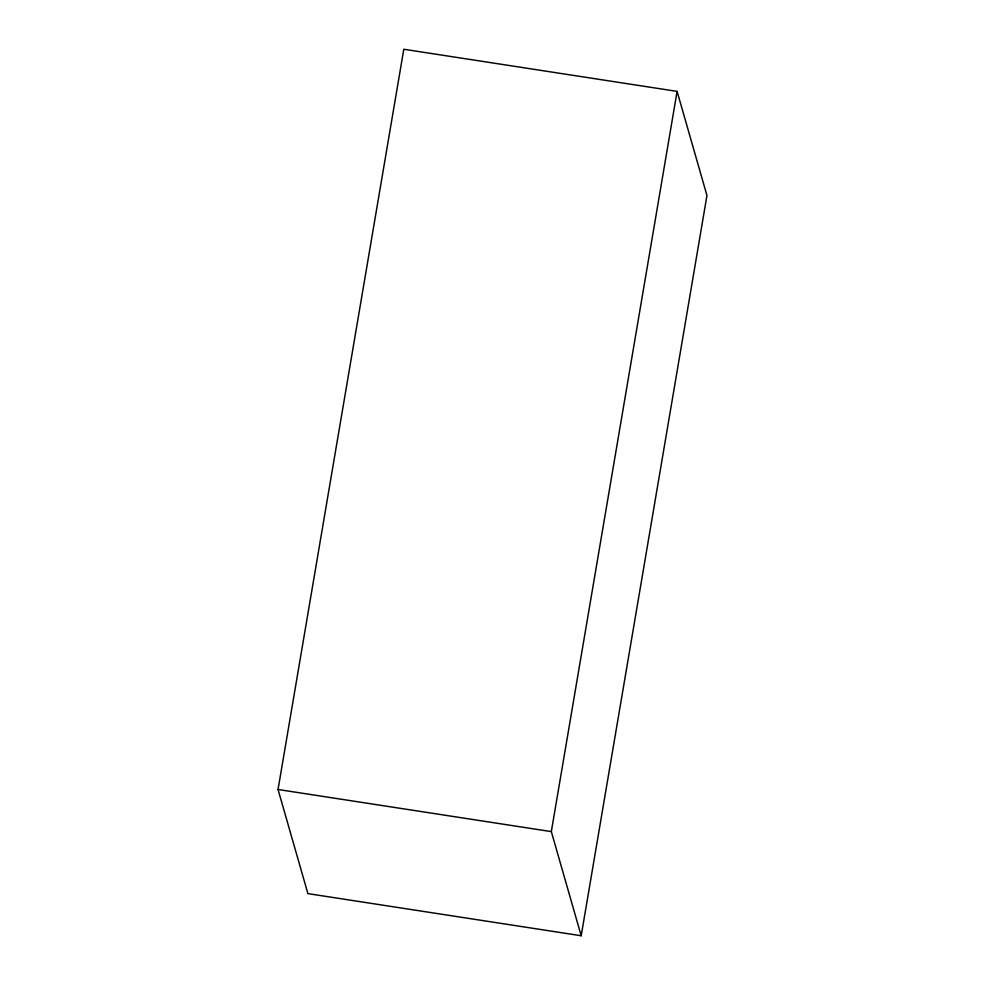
<?xml version="1.0" encoding="UTF-8"?>
<svg xmlns="http://www.w3.org/2000/svg" width="985" height="985" viewBox="0 0 985 985"><rect width="100%" height="100%" fill="white"/><g stroke="black" fill="none" stroke-linecap="round" stroke-linejoin="round"><path stroke-width="1.48" d="M278.041 789.49L403.801 49.25L677.101 91.383L706.959 195.51L581.199 935.75L307.899 893.617L278.041 789.49L551.329 831.611L581.199 935.75M551.329 831.611L677.101 91.383"/></g></svg>
